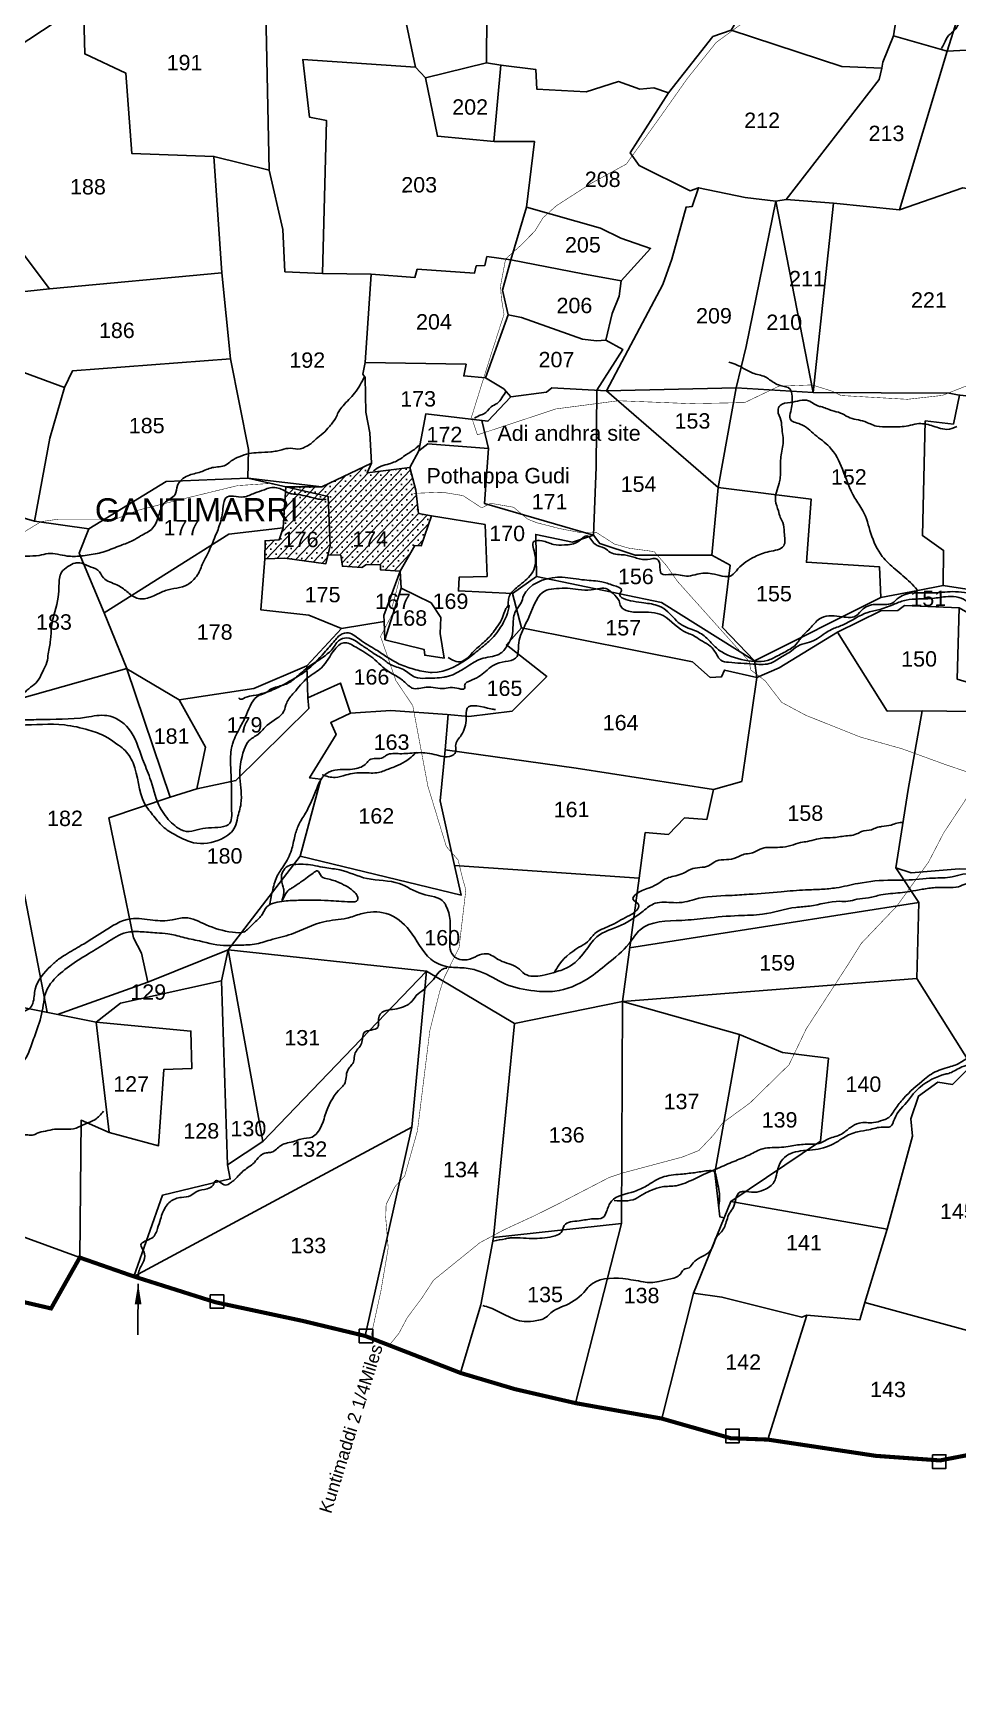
# Model space of a CAD drawing. Header units: feet. Extents: x 772208 to 787172, y 1585645 to 1593649.
# Drawn here: x 780048 to 781857, y 1587544 to 1590779 of the extents above; entities that cross this region are included whole.
import ezdxf
from ezdxf.enums import TextEntityAlignment as Align

# ---------------------------------------------------------------- set-up
doc = ezdxf.new("R2010")
doc.units = ezdxf.units.FT
doc.header["$LTSCALE"] = 15
doc.header["$MEASUREMENT"] = 0
doc.linetypes.add('HIDDEN2', pattern=[0.1875, 0.125, -0.0625])
for name, color, linetype in [('PLOT', 7, 'Continuous'), ('PLOT NO', 7, 'Continuous'), ('ROADS', 6, 'Continuous'), ('TANKS-STREAM', 4, 'Continuous'), ('text2', 7, 'Continuous'), ('VILLAGE', 30, 'Continuous'), ('VILLAGE STONES', 240, 'Continuous')]:
    doc.layers.add(name, color=color, linetype=linetype)
doc.layers.add('VILLAGE BOUNDRY', color=5, linetype='HIDDEN2', lineweight=100)
doc.styles.add('CANAL', font='Cambria.ttf')
doc.styles.get("Standard").update_dxf_attribs({"font": 'arial.ttf'})
doc.dimstyles.new('CRDS', dxfattribs={"dimtxt": 20, "dimasz": 40, "dimexe": 0.18, "dimexo": 0.0625, "dimgap": 0.09, "dimtad": 0, "dimtih": 1, "dimtoh": 1, "dimdec": 0, "dimzin": 2, "dimdsep": 46, "dimtxsty": 'CANAL', "dimcen": 0.09, "dimclrt": 256, "dimadec": 0, "dimazin": 0, "dimtfac": 1, "dimtdec": 0, "dimtofl": 0, "dimtmove": 0, "dimatfit": 3, "dimfxl": 1, "dimtfill": 2, "dimtfillclr": 5, "dimtolj": 1, "dimtzin": 0, "dimarcsym": 0})

msp = doc.modelspace()

# ---------------------------------------------------------------- hatches: boundary and pattern name
at = {"layer": 'VILLAGE', "linetype": 'Continuous'}
h = msp.add_hatch(dxfattribs=at)
h.set_pattern_fill('SACNCR', color=256, scale=150, angle=1.53032, style=0)
h.paths.add_polyline_path([(780710.2, 1589937.7), (780701.4, 1589919), (780784.6, 1589929.2), (780796.5, 1589885.1), (780802.1, 1589839.3), (780827.5, 1589834.7), (780807.2, 1589776.5), (780795, 1589777.2), (780765.7, 1589726.9), (780727.8, 1589729), (780727.6, 1589738.8), (780700.4, 1589739.5), (780691.1, 1589734.1), (780653, 1589736.2), (780649.7, 1589757.7), (780624.7, 1589758.3), (780620.5, 1589740.7), (780540, 1589751.8), (780501.3, 1589750.5), (780501.7, 1589786.3), (780529.2, 1589787.7), (780537.3, 1589811.5), (780542.4, 1589891.5), (780613, 1589891.4)])
h.paths.add_polyline_path([(780156.8, 1589811.2), (780579.4, 1589811.8), (780579.3, 1589882.3), (780156.7, 1589881.7)], flags=9)

# ---------------------------------------------------------------- linework, layer by layer
at = {"layer": 'PLOT'}
for points in [[(781667.9, 1591421.2), (781578.4, 1591225.3), (781564.4, 1591168.6), (781563.2, 1591057.6), (781539.6, 1590994.2), (781467.8, 1590876.9), (781413.5, 1590785.2), (781378.1, 1590772.9), (781290.8, 1590662.3), (781216.3, 1590544.9), (781233.6, 1590520.4), (781333.2, 1590470.7), (781349.8, 1590476.9), (781337.5, 1590440.3), (781325.6, 1590439.1), (781297.6, 1590337.3), (781279.9, 1590287.6), (781205.5, 1590147.2), (781169.8, 1590079.7), (781062.6, 1590085.5), (781052.4, 1590077.1), (780982.8, 1590067.5)], [(780235.3, 1591335.6), (780132.7, 1590914.7), (780146.2, 1590837.2), (779878.5, 1590660.9)], [(778997.6, 1589648.3), (779246.6, 1589630.5), (779362, 1589625.7), (779535.9, 1589627.2), (779612.6, 1589659.8), (779649.4, 1589873), (779907.2, 1589866.1), (779949.2, 1590144.6), (779935.7, 1590153), (779928.5, 1590184.4), (779975.8, 1590268.1), (780080.1, 1590279.2), (780024.6, 1590352.5), (779878.5, 1590660.9), (779914.9, 1591122.9), (779918, 1591174.8), (779891.2, 1591305.8)], [(781751.6, 1591198.6), (781756.3, 1591017), (781753.5, 1590917.8), (781731.3, 1590774.1), (781710.4, 1590722.4), (781708.4, 1590711), (781629.9, 1590714), (781413.5, 1590785.2)], [(782058.8, 1591022.7), (782114.6, 1590812.3), (782109.9, 1590760), (782085.1, 1590764.1), (782040.7, 1590761.8), (782006, 1590768.6), (781991.8, 1590775.6), (781934.8, 1590749.1), (781836.4, 1590744), (781907.1, 1590969.4)], [(779907.2, 1589866.1), (780050.3, 1589824.8), (780157.1, 1589809.8), (780307.8, 1589902.3), (780467.7, 1589908.5), (780613, 1589891.4), (780710.2, 1589937.7), (780701.4, 1589919), (780784.6, 1589929.2), (780802.3, 1589962.2), (780815.9, 1590034.2), (780937.6, 1590020.1), (780982.8, 1590067.5), (780968.8, 1590083.3), (780932.8, 1590104.8), (780977.6, 1590228.4), (780965.9, 1590276.3), (780982.4, 1590335.5), (781012.9, 1590438.6), (781029, 1590567), (780950.1, 1590567.3), (780838.8, 1590577.7), (780815.7, 1590691.7), (780796, 1590712.9), (780744.6, 1590958.2)], [(780936.5, 1590915.5), (780934.8, 1590721.3), (780815.7, 1590691.7)], [(780146.2, 1590837.2), (780148.7, 1590738.6), (780229, 1590701.1), (780241.2, 1590543.7), (780401.5, 1590538.2), (780509.4, 1590511.4), (780536.1, 1590395.4), (780540.4, 1590312.6), (780613.7, 1590309.1), (780621.9, 1590608.3), (780588.7, 1590614.8), (780575.8, 1590728), (780796, 1590712.9)], [(780503.4, 1590821.1), (780509.4, 1590511.4)], [(781836.4, 1590744), (781731.3, 1590774.1)], [(782109.9, 1590760), (782127.9, 1590742.9), (782149.9, 1590631.6), (782144.3, 1590603.1), (782093.3, 1590558.8), (782106.3, 1590494), (782040.5, 1590503.9), (781997.6, 1590459), (781919.6, 1590468.1), (781867.2, 1590476.7), (781742.9, 1590433.9)], [(780934.8, 1590721.3), (780963, 1590716.8), (780949, 1590567.4)], [(781836.4, 1590744), (781742.9, 1590433.9), (781613.9, 1590446.7), (781521.4, 1590453.7)], [(780963, 1590716.8), (781031.7, 1590708), (781033.7, 1590669.6), (781130.1, 1590664.7), (781193.2, 1590684.5), (781235.1, 1590669.8), (781262.5, 1590672.2), (781290.8, 1590662.3)], [(781708.4, 1590711), (781703.4, 1590688.4), (781521.4, 1590453.7), (781500.8, 1590450.4), (781440.8, 1590458)], [(780401.5, 1590538.2), (780417.3, 1590310.4), (780434.3, 1590142.2), (780469, 1589964.5), (780467.7, 1589908.5)], [(781440.8, 1590458), (781349.8, 1590476.9)], [(781012.9, 1590438.6), (781157.9, 1590397.8), (781197.5, 1590378.4), (781256.1, 1590357.9), (781198.5, 1590294.9), (781194.4, 1590264.9), (781180.8, 1590230.6), (781168.4, 1590178.3), (781201.5, 1590160.6), (781150.8, 1590080.7)], [(781500.8, 1590450.4), (781443, 1590166.1), (781423.4, 1590085.6), (781169.8, 1590079.7)], [(781574.4, 1590076.4), (781500.8, 1590450.4)], [(781613.9, 1590446.7), (781574.4, 1590076.4)], [(780613.7, 1590309.1), (780709.3, 1590307.8), (780794.7, 1590301.3), (780799.4, 1590317.4), (780911.7, 1590310), (780914.8, 1590323.9), (780931.6, 1590324.6), (780935.6, 1590342.1), (780982.4, 1590335.5)], [(780982.4, 1590335.5), (781123.3, 1590308.1), (781198.5, 1590294.9)], [(780417.3, 1590310.4), (780080.1, 1590279.2)], [(780709.3, 1590307.8), (780697.7, 1590134.6), (780692.6, 1590111.8), (780697.6, 1590105.7), (780698.6, 1590037.9), (780706.3, 1589997), (780710.2, 1589937.7)], [(781423.4, 1590085.6), (781574.4, 1590076.4), (781840, 1590074.8), (781856.6, 1590071.4), (781975.6, 1590057.5), (781978.1, 1590148), (781980.9, 1590283.2), (782005.1, 1590282.3), (782241.9, 1590284), (782495.8, 1590314.2), (782587.2, 1590257.1), (782643.1, 1590248.2), (782692.2, 1590231.1)], [(780977.6, 1590228.4), (781003.3, 1590223.1), (781122.7, 1590180.3), (781150.4, 1590177.3), (781168.4, 1590178.3)], [(780434.3, 1590142.2), (780124.5, 1590118.6), (780109.4, 1590086), (779949.2, 1590144.6)], [(780697.7, 1590134.6), (780895, 1590131.4), (780890.4, 1590108.6), (780932.8, 1590104.8)], [(780109.4, 1590086), (780080.3, 1589987.2), (780050.3, 1589824.8)], [(781150.8, 1590080.7), (781149.6, 1589930.2), (781144.4, 1589796.9), (780930.8, 1589859.2), (780939, 1589966.5), (780820, 1589975.5), (780802.3, 1589962.2)], [(781144.4, 1589796.9), (781156.6, 1589781.1), (781225.9, 1589757.7), (781375.7, 1589757.9), (781388.3, 1589890.5), (781169.8, 1590079.7)], [(781423.4, 1590085.6), (781388.3, 1589890.5), (781570.1, 1589867.8), (781561, 1589744.1), (781704.1, 1589734.9), (781706.3, 1589675.2), (781459.3, 1589551.5)], [(781464, 1589518.6), (781507.3, 1589537.3), (781621.7, 1589607.1), (781706.8, 1589648.9), (781740, 1589649.4), (781753.1, 1589659.4), (781859.7, 1589654.7), (781967.2, 1589593), (781946.6, 1589680.4), (781963.7, 1589763.8), (781977.7, 1589914.9), (782001.9, 1589920.1), (781993.5, 1589966.6), (781974.1, 1589984.9), (781975.6, 1590057.5)], [(781706.3, 1589675.2), (781778.9, 1589689), (781828.5, 1589698.5), (781829.2, 1589767.3), (781787.9, 1589796.3), (781793.5, 1590020.5), (781848.7, 1590014.5), (781860.2, 1590070.7)], [(780925.6, 1590021.4), (780939, 1589966.5)], [(780784.6, 1589929.2), (780796.5, 1589885.1), (780802.1, 1589839.3), (780827.5, 1589834.7), (780807.2, 1589776.5), (780795, 1589777.2), (780765.7, 1589726.9)], [(780467.7, 1589908.5), (780625.1, 1589872.7), (780628.9, 1589776), (780620.5, 1589740.7), (780540, 1589751.8), (780501.3, 1589750.5), (780501.7, 1589786.3), (780529.2, 1589787.7), (780537.3, 1589811.5), (780430.7, 1589799.1), (780186.9, 1589645.1)], [(780542.4, 1589891.5), (780537.3, 1589811.5)], [(780827.5, 1589834.7), (780932.2, 1589817.8), (780935.9, 1589716.3), (780881.1, 1589714.6), (780879.8, 1589688.1), (780985.6, 1589682.9)], [(779951.2, 1589457.5), (780230.9, 1589536.1), (780186.9, 1589645.1), (780137.7, 1589761.8), (780157.1, 1589809.8)], [(781032.9, 1589716.3), (781031.3, 1589798.7), (781103.3, 1589783.3), (781144.4, 1589796.9)], [(780501.3, 1589750.5), (780493.1, 1589651.2), (780587.5, 1589640.5), (780651.1, 1589614.7), (780583.1, 1589541.3)], [(780651.1, 1589614.7), (780734.5, 1589627.9), (780734.1, 1589639.8), (780765.7, 1589726.9), (780727.8, 1589729), (780727.6, 1589738.8), (780700.4, 1589739.5), (780691.1, 1589734.1), (780653, 1589736.2), (780649.7, 1589757.7), (780624.7, 1589758.3)], [(781459.3, 1589551.5), (781396.6, 1589616.6), (781411.6, 1589738.4), (781375.7, 1589757.9)], [(780734.5, 1589627.9), (780736.2, 1589592.6), (780813.1, 1589573.1), (780814.2, 1589562.3), (780852.4, 1589556.6), (780844.2, 1589604.5), (780845.5, 1589636.2), (780826.6, 1589664.9), (780767.9, 1589693.1), (780765.7, 1589726.9)], [(780767.9, 1589693.1), (780736.2, 1589592.6)], [(781003.6, 1589615.6), (780985.6, 1589682.9), (781032.9, 1589716.3), (781277.6, 1589665.1), (781459.3, 1589551.5), (781464, 1589518.6)], [(781828.5, 1589698.5), (781946.6, 1589680.4)], [(781859.7, 1589654.7), (781856.2, 1589515.6), (781879.8, 1589508.5), (781883.7, 1589452.2), (781787.5, 1589453.1)], [(780271.9, 1588922.6), (780429.7, 1588985.7), (780817.5, 1588943.9), (780989.4, 1588841.6), (781200.8, 1588884.9), (781233.4, 1589125.7), (781245.4, 1589215.2), (781290.9, 1589211.5), (781322.5, 1589243.9), (781366.2, 1589240.9), (781378.9, 1589299.3), (781434.5, 1589315.2), (781464, 1589518.6), (781400.4, 1589533.1), (781395, 1589520.2), (781372.8, 1589518.7), (781338.3, 1589549), (781003.6, 1589615.6), (780974, 1589582.4), (781052.9, 1589520.6), (780985.1, 1589452.8), (780900.6, 1589442.6), (780858, 1589446.3), (780747.6, 1589454.1), (780668.7, 1589448.7), (780649.5, 1589507.7), (780585.5, 1589479), (780583.1, 1589541.3), (780479.5, 1589496.8), (780333.7, 1589475.1), (780231, 1589535.8)], [(782189.9, 1589401.3), (782193, 1589324.3), (782087.9, 1589169.2), (782044.1, 1589141), (781859.7, 1589144.1), (781765.8, 1589136.3), (781735.7, 1589146.4), (781759.8, 1589299.6), (781787.5, 1589453.1), (781719.2, 1589453), (781621.7, 1589607.1)], [(780231, 1589535.8), (780315.9, 1589284.6), (780196, 1589244), (780244, 1589009.3), (780259.8, 1588979), (780271.9, 1588922.6), (780095.2, 1588859.6)], [(780315.9, 1589284.6), (780368.1, 1589300.9), (780444.7, 1589316.9), (780587.1, 1589458.2), (780585.5, 1589479)], [(780333.7, 1589475.1), (780385.2, 1589382.5), (780368.1, 1589300.9)], [(779951.2, 1589457.5), (779962.9, 1589441.4), (780075, 1588863.6)], [(780668.7, 1589448.7), (780630, 1589430.7), (780640.6, 1589407.1), (780588.8, 1589322.1), (780610.7, 1589319.9), (780570.2, 1589169.1), (780429.7, 1588985.7)], [(780570.2, 1589169.1), (780885.4, 1589092.8), (780872.5, 1589151), (780844.5, 1589277), (780854.2, 1589377.2), (780860.1, 1589446.1)], [(780854.2, 1589377.2), (781110.3, 1589341.4), (781378.9, 1589299.3)], [(781233.4, 1589125.7), (780872.5, 1589151)], [(781215, 1588989.8), (781781, 1589078.6), (781735.7, 1589146.4)], [(781781, 1589078.6), (781776.7, 1588929.4), (781200.8, 1588884.9)], [(780171.4, 1588844.3), (780218.7, 1588881.7), (780416.2, 1588925), (780429.7, 1588985.7)], [(780428.1, 1588564.9), (780497.5, 1588610.7), (780429.7, 1588985.7)], [(780497.5, 1588610.7), (780817.5, 1588943.9)], [(780817.5, 1588943.9), (780788.7, 1588638.7), (780697.4, 1588230.4)], [(779633.9, 1588521.7), (779902.5, 1588449.7), (780003.8, 1588433.5), (780139, 1588383.7), (780141.6, 1588652.4), (780196.6, 1588628.2), (780171.4, 1588844.3), (779886.6, 1588901.3), (779802.6, 1588927.7), (779776.3, 1588932.6), (779654.7, 1588922.7), (779638.5, 1588926.8)], [(780416.2, 1588925), (780428.1, 1588564.9), (780433.5, 1588537.6), (780300.7, 1588505.8), (780245.1, 1588346.7), (780788.7, 1588638.7)], [(781776.7, 1588929.4), (781883.8, 1588759.8), (781846.7, 1588722.6), (781818.2, 1588726.9), (781779.9, 1588699.6), (781765, 1588655.2), (781768.4, 1588621.4), (781718.6, 1588439.6), (781412.9, 1588493.5), (781399.9, 1588461.6), (781391.7, 1588463.1), (781381.5, 1588549.4), (781430.1, 1588820.1), (781200.8, 1588884.9)], [(781200.8, 1588884.9), (781199.3, 1588450.1), (781109.3, 1588098.9)], [(780171.4, 1588844.3), (780356.4, 1588826.7), (780358.3, 1588753.4), (780303.7, 1588752), (780293.4, 1588602.5), (780196.6, 1588628.2)], [(780989.4, 1588841.6), (780948.9, 1588422.8)], [(781430.1, 1588820.1), (781513.9, 1588784.9), (781603.8, 1588773.7), (781588.7, 1588611.7), (781412.9, 1588493.5)], [(782035.3, 1588685.6), (781905.1, 1588233.4), (781675.5, 1588295.5)], [(781718.6, 1588439.6), (781675.5, 1588295.5), (781665.5, 1588262.1), (781561.8, 1588271.1), (781551.9, 1588266.8), (781395.6, 1588306.5), (781340.1, 1588314.3), (781399.9, 1588461.6)], [(781199.3, 1588450.1), (780948.9, 1588422.8), (780924, 1588291.5), (780884.3, 1588157.9)], [(781340.1, 1588314.3), (781277.9, 1588068.7)], [(781561.8, 1588271.1), (781485.3, 1588027.6)]]:
    msp.add_lwpolyline(points, dxfattribs=at)
at = {"layer": 'ROADS', "linetype": 'HIDDEN2', "ltscale": 10, "const_width": 1}
for points in [[(780917.1, 1589993.3), (780905.6, 1590028.3), (780944.6, 1590153.1), (780969.2, 1590229.1), (780964.1, 1590260.3), (780962.3, 1590284.6), (780972.3, 1590337.4), (781002.3, 1590364.4), (781029.5, 1590392), (781045.5, 1590418), (781071.6, 1590441.6), (781140.5, 1590485.9), (781208.4, 1590523), (781271.7, 1590611), (781327.7, 1590690.3), (781384.2, 1590760.9), (781435.5, 1590798.6)], [(780917.1, 1589993.3), (781070.9, 1590044.1), (781193, 1590060.1), (781335.9, 1590054.4), (781440.1, 1590056.5), (781507, 1590088.5), (781572.1, 1590091.1), (781610.2, 1590079.1), (781628.8, 1590070.3), (781758.5, 1590062.9), (781826.8, 1590070.5), (781974.5, 1590128.8), (782014.6, 1590149.5), (782030.5, 1590170.2), (782127, 1590233.8), (782236.6, 1590269.8), (782324.2, 1590309.2), (782406.3, 1590325.9), (782482.2, 1590337.7), (782518.1, 1590344.6), (782559, 1590403.7), (782639.6, 1590478.9), (782645.8, 1590491.4), (782714.7, 1590579)], [(780000.6, 1589785.3), (780063.4, 1589823.6), (780097.7, 1589828.4), (780209.2, 1589828.5), (780253.8, 1589846.1), (780339.7, 1589867.7), (780448, 1589894.1), (780517.7, 1589898.7)], [(781905.5, 1589323.5), (781830, 1589349.3), (781748.5, 1589379), (781666.2, 1589402.2), (781560.1, 1589444.5), (781512.4, 1589470), (781480.5, 1589511.8), (781451.5, 1589533.9), (781449.7, 1589549.2), (781308.7, 1589706.6), (781287.1, 1589737.5), (781262.9, 1589765), (781213.9, 1589771.5), (781185, 1589779.9), (781150.5, 1589802.1), (781116.5, 1589802.6), (781078.3, 1589809.9), (781033.1, 1589821.5), (781015.4, 1589828.5), (780987.9, 1589851.7), (780943.1, 1589859.5), (780925.6, 1589850.5), (780888.9, 1589874.5), (780848.5, 1589881.1), (780792.6, 1589878.9)], [(780708.3, 1588226.7), (780728.3, 1588318.5), (780742.6, 1588402.6), (780737.7, 1588461.9), (780738.5, 1588487.7), (780755.9, 1588522.4), (780774.9, 1588543.4), (780799.8, 1588631.7), (780824, 1588827.7), (780843.4, 1588904.4), (780852.3, 1588931.8), (780881.2, 1588989.9), (780894.5, 1589103), (780888, 1589125.9), (780879.3, 1589161.7), (780856.3, 1589188), (780820.2, 1589306), (780790.6, 1589463.7), (780757.5, 1589512.8), (780733, 1589583.5), (780727.5, 1589598.9), (780752.8, 1589646.8), (780751.3, 1589660.2), (780765.7, 1589714.8), (780765.7, 1589729.7)], [(781876.6, 1589286.1), (781829.4, 1589214.4), (781799.7, 1589157.3), (781737.7, 1589071.2), (781668.2, 1588998.3), (781642.5, 1588957.2), (781560.6, 1588831.3), (781526.8, 1588760.9), (781450.7, 1588686.4), (781397.5, 1588647.5), (781378.4, 1588622.7), (781350.3, 1588593.1), (781317.5, 1588580.2), (781201.7, 1588549.3), (781174.3, 1588540.1), (781072.1, 1588487.1), (781027.7, 1588465.1), (780970.2, 1588438.6), (780922.2, 1588413), (780831.1, 1588339.3), (780807.9, 1588303.7), (780780, 1588266.4), (780763.8, 1588236), (780745.8, 1588213.4)]]:
    msp.add_lwpolyline(points, dxfattribs=at)
at = {"layer": 'TANKS-STREAM'}
for points in [[(782290.5, 1591223.3), (782278.9, 1591195.1), (782270.6, 1591176.3), (782261.3, 1591158.1), (782256.3, 1591144.8), (782245.3, 1591130.4), (782227.6, 1591117.1), (782216.5, 1591106.1), (782210.5, 1591086.7), (782197.2, 1591072.3), (782155.2, 1591055.7), (782111.6, 1591039.6), (782077.8, 1591034), (782053, 1591021.8), (782036.9, 1591009.1), (782039.6, 1591003.9), (782008.7, 1590991.7), (781987.1, 1590977.3), (781969.5, 1590963.4), (781939.6, 1590949.6), (781920.3, 1590930.2), (781909.8, 1590899.2), (781901, 1590881), (781876.7, 1590831.8), (781864.1, 1590810.2), (781850.8, 1590785.1), (781839.2, 1590774.6), (781830.3, 1590759.1), (781825.4, 1590749.1)], [(782890.9, 1589677), (782866.6, 1589651.8), (782841.4, 1589639.1), (782809.9, 1589626.5), (782753.1, 1589604.8), (782721.6, 1589585.9), (782689.2, 1589558.8), (782668.6, 1589537.2), (782649.7, 1589521), (782615.5, 1589484.9), (782602.9, 1589439), (782598.4, 1589430), (782581.4, 1589412.9), (782530, 1589394.8), (782498.5, 1589380.3), (782481.3, 1589381.1), (782461.4, 1589365.6), (782433.5, 1589351), (782405.3, 1589332.8), (782390.7, 1589327.1), (782350, 1589320.8), (782332.3, 1589318.6), (782315, 1589315.9), (782289.4, 1589319), (782265.5, 1589321.6), (782231.9, 1589318), (782203.6, 1589321.1), (782188.5, 1589325.5), (782179.7, 1589329.9), (782167.5, 1589421.6), (782167.5, 1589459.1), (782168.7, 1589479.9), (782157.7, 1589505.1), (782147, 1589518.3), (782112.3, 1589599), (782094.6, 1589622.4), (782065.3, 1589649.8), (782045.4, 1589654.6), (781991, 1589664.7), (781967.1, 1589666.4), (781893.2, 1589680.9), (781847.2, 1589686.6), (781804.9, 1589684), (781742.1, 1589675.1), (781728.4, 1589664), (781699.2, 1589661.7), (781671.8, 1589652.9), (781657.6, 1589639.1), (781625.8, 1589638.2), (781586.4, 1589633.3), (781567.9, 1589614.3), (781547.9, 1589592.9), (781544.4, 1589587.6), (781528.9, 1589574.3), (781504.2, 1589561), (781484.3, 1589551.7), (781460.4, 1589549.9), (781407.1, 1589562.6), (781386.8, 1589574.6), (781370.8, 1589590.9), (781349.6, 1589607.2), (781317.7, 1589620.9), (781289.8, 1589646.9), (781272.5, 1589658.4), (781242.9, 1589664.5), (781221.6, 1589668), (781196, 1589682.5), (781199.1, 1589688.7), (781183.1, 1589698.9), (781160.5, 1589705.9), (781126.9, 1589709.4), (781083.1, 1589714.6), (781073.8, 1589714.6), (781007.5, 1589678.3), (781002.7, 1589664.6), (780992.1, 1589649.1), (780986.8, 1589621.7), (780984.2, 1589598.3), (780977.2, 1589583.7), (780962.6, 1589566), (780928.5, 1589556.2), (780860.3, 1589521), (780851.9, 1589519.3), (780815.6, 1589517), (780795.3, 1589519.2), (780772.2, 1589534.2), (780747, 1589543.9), (780730.2, 1589556.2), (780719.1, 1589562.8), (780704.1, 1589573), (780685.9, 1589584.9), (780674.4, 1589592.4), (780657.2, 1589595.9), (780642.1, 1589587), (780635.1, 1589576.8), (780627.6, 1589568.4), (780590.6, 1589542.2), (780565.5, 1589521.9), (780547.8, 1589508.1), (780525.7, 1589500.6), (780512.4, 1589495.7), (780502.7, 1589488.6), (780490.3, 1589483.8), (780465.2, 1589446.2), (780452.8, 1589421.4), (780438.7, 1589390.4), (780436.1, 1589381.2), (780434.3, 1589346.9), (780435.7, 1589309.7), (780435.7, 1589277.5), (780435.7, 1589266.4), (780432.7, 1589233.7), (780391.1, 1589224.4), (780368.6, 1589220.8), (780347.8, 1589217.3), (780328.3, 1589226.1), (780315.5, 1589237.5), (780293.8, 1589268.9), (780276.4, 1589321.9), (780261.8, 1589359), (780234.7, 1589418.6), (780192.3, 1589444), (780152, 1589440.9), (780057.8, 1589436.3), (780023.8, 1589435.4), (779919.4, 1589437), (779893.3, 1589436.5), (779846, 1589420.1), (779815, 1589409.9), (779756.2, 1589399.2), (779727, 1589404.5), (779701.8, 1589419), (779665.5, 1589433.6), (779649.6, 1589442.4), (779608.6, 1589450.7), (779584.6, 1589494), (779568.2, 1589521.4), (779558.5, 1589538.6), (779535.9, 1589549.6), (779500.1, 1589562.4), (779480.6, 1589572.1), (779457.1, 1589583.1), (779438.1, 1589594.1), (779419, 1589603.8), (779400, 1589616.6), (779380.1, 1589625.9), (779318.8, 1589643.2), (779309.5, 1589652), (779299.7, 1589660.4), (779293.1, 1589670.6), (779281.6, 1589674.1), (779265.6, 1589671), (779247.5, 1589670), (779243.5, 1589679.8), (779237.7, 1589701), (779237.3, 1589719.5), (779218.1, 1589771.9), (779209.3, 1589799.7), (779201.3, 1589817.4), (779192.4, 1589833.3), (779177.3, 1589847), (779152.1, 1589877.9), (779135.7, 1589898.2), (779128.1, 1589915), (779117, 1589949.3), (779110.4, 1589985.1), (779104.6, 1590008), (779080.2, 1590038.5), (779058.9, 1590066.3), (779045.6, 1590078.2), (778997.7, 1590115.6), (778956.1, 1590134.5), (778924.6, 1590171.2), (778883.9, 1590195), (778852.9, 1590222.3), (778845.8, 1590242.7), (778827.7, 1590258.1), (778800.6, 1590277.9), (778785.6, 1590292.9), (778771.4, 1590305.3), (778732.5, 1590325.6), (778666.3, 1590372.6), (778596.3, 1590424.7), (778558.7, 1590453.8), (778545, 1590466.6), (778531.7, 1590479.4), (778518.4, 1590495.7), (778465.7, 1590548.9), (778441.9, 1590561.3), (778415.8, 1590583.9), (778390.9, 1590603.1), (778369.3, 1590616.7), (778344.4, 1590632.5)], [(780696.7, 1590107.9), (780676.8, 1590075), (780654.2, 1590050.2), (780646, 1590039.3), (780641.2, 1590029), (780631.6, 1590014.5), (780624.7, 1590006.3), (780611.7, 1589993.3), (780598.7, 1589982.9), (780591.2, 1589976.1), (780580.2, 1589969.9), (780570.6, 1589965.8), (780551.3, 1589967.1), (780534.2, 1589964.3), (780523.9, 1589961.6), (780512.9, 1589960.2), (780488.9, 1589958.8), (780470.4, 1589956.7), (780451.1, 1589950.5), (780435.4, 1589942.3), (780424.4, 1589934), (780398.3, 1589929.2), (780375.7, 1589920.9), (780350.3, 1589913.3), (780330.4, 1589894.1), (780325.6, 1589876.9), (780304.4, 1589859.8), (780297.5, 1589848.1), (780281.5, 1589810.7), (780258.2, 1589795.6), (780243.1, 1589786.6), (780219.1, 1589777), (780188.2, 1589765.3), (780173.1, 1589761.2), (780157.3, 1589758.4), (780127.1, 1589755.6), (780114.7, 1589756.3), (780077, 1589761), (780059.8, 1589757.6), (780035.1, 1589756.2), (779996.7, 1589753.4), (779981.6, 1589749.9), (779961.7, 1589742.3), (779954.8, 1589722.4), (779957.6, 1589710.1), (779958.3, 1589695), (779954.9, 1589668.9), (779957.7, 1589647.7), (779953.6, 1589605.4), (779961.8, 1589595.8), (779961.9, 1589583.5), (779950.9, 1589564.3), (779935.8, 1589547.1), (779921.4, 1589536.1), (779894.6, 1589534.7), (779883.7, 1589535.4), (779848.7, 1589533.2), (779819.1, 1589531.8), (779797.2, 1589532.5), (779777.9, 1589535.2), (779746.4, 1589535.2), (779732.9, 1589530.3), (779706.1, 1589526.1), (779671.1, 1589525.4), (779642.3, 1589530.8), (779620.3, 1589532.9), (779592.9, 1589532.8), (779561.3, 1589530.7)], [(781777.3, 1589690.4), (781764.3, 1589704.4), (781734.7, 1589730.3), (781709.4, 1589755.5), (781687, 1589800.5), (781671.4, 1589844.9), (781655.5, 1589869.8), (781631.6, 1589925.9), (781606.1, 1589969.7), (781577.5, 1589993.7), (781548.9, 1590014.5), (781528.9, 1590024.5), (781530.2, 1590039), (781532.9, 1590068.9), (781528.9, 1590082.9), (781509.4, 1590090.1), (781488.8, 1590101.3), (781480.3, 1590106.6), (781455.9, 1590114.3), (781435.6, 1590124.8), (781425.3, 1590129.8), (781409.3, 1590135.3)], [(780911.5, 1590025.9), (780924.2, 1590032.4), (780929.4, 1590034.3), (780943.9, 1590047.9), (780955.6, 1590055), (780965, 1590065.8), (780973.4, 1590078.9)], [(780977.7, 1589658.7), (780977.7, 1589669.4), (780980.3, 1589679.8), (780986.1, 1589687.2), (780996.4, 1589696.4), (781022.9, 1589721.4), (781029.8, 1589758.6), (781027.8, 1589784.4), (781043.2, 1589786.1), (781066.3, 1589779), (781087.3, 1589777.9), (781115.4, 1589785.4), (781131.3, 1589795.9), (781147.3, 1589779.4), (781166, 1589771.4), (781177.3, 1589763.5), (781191.4, 1589759.3), (781205.2, 1589758.5), (781225.5, 1589753.1), (781249.8, 1589749.5), (781268.9, 1589750.1), (781273.9, 1589739.9), (781276.9, 1589721.8), (781297, 1589720.4), (781330.1, 1589717.2), (781347.4, 1589720.8), (781376.1, 1589721.6), (781414.1, 1589718.1), (781427, 1589731.3), (781459.7, 1589754.8), (781488.1, 1589765), (781516.4, 1589776), (781517.5, 1589802.5), (781514.7, 1589821.8), (781509.8, 1589832), (781506.2, 1589844.6), (781500.4, 1589864.4), (781507.5, 1589898.7), (781509.7, 1589910.2), (781510.2, 1589930.1), (781510.5, 1589943.5), (781512.1, 1589957.6), (781515.4, 1589988), (781513.2, 1590003.6), (781510.9, 1590022.1), (781505.4, 1590040.5), (781509.5, 1590050.9), (781529.3, 1590056.5), (781564.8, 1590060.1), (781586.3, 1590049.1), (781588.8, 1590048.6), (781610.6, 1590040.9), (781627.9, 1590036), (781642.3, 1590028.3), (781674.9, 1590019.3), (781697.8, 1590010.5), (781722, 1590009.2), (781744.3, 1590009.2), (781760.3, 1590011.2), (781777.1, 1590015), (781791.9, 1590014.8), (781819.5, 1590007.1), (781835.7, 1590004.1), (781855.3, 1590009.4)], [(780713.7, 1589923.1), (780729, 1589932.1), (780744.3, 1589936.6), (780766.7, 1589946.7), (780778.3, 1589954.9), (780795.8, 1589966.5), (780802.5, 1589972.5)], [(780016, 1589461.5), (780025.5, 1589480.5), (780029.8, 1589487.6), (780055.9, 1589510.9), (780065.8, 1589529), (780074.8, 1589548.9), (780077.2, 1589565), (780081.9, 1589592.1), (780083.7, 1589618.2), (780097, 1589676), (780098.4, 1589698.8), (780103.6, 1589724.5), (780115.9, 1589735.9), (780130.2, 1589742.5), (780138.7, 1589743), (780156.8, 1589736.4), (780174.4, 1589728.4), (780185.3, 1589713.7), (780211.5, 1589699.9), (780231.4, 1589686.7), (780250.5, 1589673.9), (780262.3, 1589672.5), (780286.6, 1589679.6), (780306.5, 1589688.7), (780350.2, 1589700.6), (780359.7, 1589707.7), (780369.6, 1589719.6), (780380, 1589742.4), (780390, 1589762.4), (780404.2, 1589795.1), (780414.1, 1589821.7), (780419.8, 1589853), (780425, 1589870.1), (780459.4, 1589871.8), (780481.2, 1589879.4), (780500.2, 1589886.1), (780511.6, 1589889.9), (780536.3, 1589885.7), (780552.5, 1589878.1), (780562, 1589877.2), (780580.1, 1589873.9), (780585.8, 1589872.9), (780605.7, 1589867.8), (780620.9, 1589866.8)], [(779299.1, 1589661.5), (779300.4, 1589653.1), (779304.6, 1589646.7), (779319.3, 1589636.9), (779329.3, 1589632.3), (779352.7, 1589620), (779385.6, 1589605.2), (779396.1, 1589595.6), (779408.2, 1589586.8), (779421.2, 1589580.2), (779435.9, 1589573.3), (779525.3, 1589540.6), (779545.7, 1589530.9), (779556.7, 1589519.6), (779565.5, 1589499.5), (779573.2, 1589483.5), (779581.3, 1589470.5), (779587.3, 1589462.5), (779596.3, 1589448.8), (779607.4, 1589438.1), (779624.5, 1589429.7), (779658, 1589413.4), (779709.9, 1589403.5), (779730.1, 1589390.3), (779762.5, 1589389), (779801.7, 1589389.7), (779823.4, 1589400.8), (779862.2, 1589418.2), (779873.3, 1589422.9), (779900.4, 1589424), (779936.2, 1589425), (779965.3, 1589425.1), (779984.7, 1589425.4), (780022.9, 1589425.5), (780108.9, 1589425.7), (780157.1, 1589415.7), (780189.6, 1589403), (780211.7, 1589388.4), (780224.8, 1589378.4), (780243.2, 1589351.6), (780266, 1589272.2), (780284.1, 1589247), (780304.3, 1589224.7), (780330.4, 1589208.4), (780361.6, 1589195.4), (780415.9, 1589202.6), (780432.7, 1589213.1), (780442.7, 1589225.8), (780447.8, 1589243.9), (780454.5, 1589271.6), (780452.3, 1589322), (780460.6, 1589377.5), (780470.3, 1589395.2), (780487.9, 1589407.4), (780506, 1589425.5), (780538.4, 1589452.7), (780543.9, 1589469.1), (780558.2, 1589488.9), (780585.5, 1589518.3), (780611.9, 1589537.7), (780638, 1589573.5), (780655.6, 1589586.5), (780679.6, 1589577.7), (780712.5, 1589556.8), (780744.9, 1589529.1), (780765.9, 1589516.9), (780784, 1589501.4), (780789.5, 1589498), (780816.9, 1589499.7), (780852.6, 1589497.3), (780868.6, 1589499), (780892.6, 1589499), (780892, 1589502.5), (780907.1, 1589513.8), (780936.1, 1589533.2), (780954.2, 1589545.4), (780994.6, 1589559.8), (780997.5, 1589581.6), (781009.2, 1589618.6), (781018.4, 1589638), (781052.5, 1589689.6), (781071.9, 1589692.6), (781093.3, 1589693.5), (781114.4, 1589690.6), (781140, 1589690.2), (781171.6, 1589691.5), (781182.5, 1589682.7), (781194.3, 1589668.4), (781197.7, 1589657.9), (781212.8, 1589648.2), (781239.4, 1589646.6), (781252, 1589646.2), (781274.3, 1589642.5), (781320.3, 1589609.5), (781342.7, 1589599.1), (781357.4, 1589589.4), (781372.6, 1589580.2), (781385.6, 1589563), (781393.6, 1589552.5), (781408.4, 1589548.3), (781456.7, 1589545), (781471.9, 1589544.2), (781488.3, 1589545.9), (781509.3, 1589557.3), (781531.6, 1589570.7), (781548.4, 1589582.5), (781566.9, 1589587.6), (781582.9, 1589595.2), (781597.6, 1589605.3), (781609.8, 1589612.5), (781631.6, 1589621.3), (781681.1, 1589646), (781705, 1589651.9), (781733.6, 1589662.5), (781756.3, 1589670.1), (781804.3, 1589673.1), (781832.9, 1589676.5), (781872.5, 1589669), (781884.3, 1589652.2), (781894.8, 1589619.3), (781904.5, 1589606.7), (781921, 1589601.3), (781932.3, 1589606.8), (781938.6, 1589617.3), (781947, 1589634.9), (781961.3, 1589644.6), (781988.2, 1589645.9), (782021.9, 1589644.7), (782045, 1589638.4), (782066.9, 1589632.2), (782077.4, 1589625.5), (782087.9, 1589617.1), (782099.3, 1589599), (782129.6, 1589526.5), (782146, 1589497.6), (782147.8, 1589478.2), (782158.3, 1589452.6), (782152.9, 1589409.1), (782154.2, 1589380.5), (782157.2, 1589360.7), (782182.5, 1589319.6), (782197.6, 1589307), (782239.7, 1589297.8), (782259.5, 1589300.4), (782301.1, 1589301.3), (782331.4, 1589301.3), (782361.7, 1589304.3), (782347.8, 1589296.7), (782280.9, 1589262.8), (782245.6, 1589257.7), (782217.4, 1589247.5), (782189.7, 1589233.6), (782170.3, 1589225.2), (782132.5, 1589204.1), (782117.8, 1589189), (782089.2, 1589169.6), (782075.4, 1589153.2), (782057.3, 1589144.3), (781991.5, 1589135.2), (781917.5, 1589134.6), (781867, 1589133.7), (781846.4, 1589128.7), (781808.6, 1589126.1), (781755.1, 1589122.2), (781728.6, 1589122.2), (781661.9, 1589115.7), (781619.4, 1589107.2), (781590.4, 1589104.3), (781559.3, 1589102.9), (781511.3, 1589099.5), (781448.6, 1589094.4), (781411.2, 1589092.2), (781341.8, 1589084.6), (781322.9, 1589079.5), (781301, 1589078.2), (781265.2, 1589076.9), (781241.3, 1589061.7), (781198.6, 1589034.2), (781150.7, 1589011), (781127.6, 1588982.4), (781094.4, 1588951.6), (781065.4, 1588941.1), (781044, 1588935.6), (781009.9, 1588938.5), (780995.6, 1588950.7), (780961, 1588965.3), (780934.9, 1588978.3), (780897.2, 1588966.5), (780877.8, 1588969), (780869.4, 1588975.3), (780863.5, 1589010.2), (780855.4, 1589072.8), (780852.1, 1589078.2), (780809, 1589095.3), (780763.8, 1589115.7), (780701.3, 1589125.3), (780648.2, 1589142), (780619.1, 1589146.7), (780581.1, 1589153), (780562, 1589153), (780549.3, 1589150.9), (780538.2, 1589141.9), (780533.5, 1589129.2), (780537.2, 1589108.1), (780538.3, 1589098.6), (780534.8, 1589081.6), (780546.2, 1589101.2), (780553.6, 1589106.5), (780571.1, 1589118.1), (780584.8, 1589127.7), (780595.9, 1589136.1), (780603.8, 1589140.4), (780612.3, 1589129.3), (780623.9, 1589124.6), (780647.2, 1589117.2), (780677.4, 1589097.7), (780680.5, 1589094), (780682.7, 1589082.9), (780669.5, 1589079.7), (780625, 1589082.3), (780566.9, 1589082.7), (780534.6, 1589080.6), (780502.4, 1589066.8), (780498.2, 1589058.9), (780492.9, 1589050.9), (780477, 1589035.6), (780461.2, 1589021.3), (780437.9, 1589020.2), (780386.1, 1589034.9), (780345.4, 1589048.6), (780320, 1589044.4), (780281.9, 1589043.8), (780239.3, 1589046.6), (780183.8, 1589020.6), (780142.1, 1588994.7), (780110.9, 1588976.2), (780090.3, 1588961.3), (780082.4, 1588953.9), (780051.8, 1588909), (780047.1, 1588881), (780040.7, 1588870.9), (780026.5, 1588863), (780022.8, 1588857.7), (780017.5, 1588826.1), (780018.1, 1588804.4), (779997.5, 1588780.1), (779970.5, 1588761.6), (779942.5, 1588744.1), (779927.2, 1588732.4), (779859, 1588748.2), (779854.2, 1588757.2), (779856.3, 1588780.4), (779859.4, 1588790.4), (779853.1, 1588812.1), (779844.6, 1588829), (779821.3, 1588835.3), (779799.1, 1588830.5), (779743.6, 1588811.4), (779721.4, 1588803.5), (779701.3, 1588792.9), (779688.1, 1588774.4), (779678.6, 1588747.4), (779672.3, 1588715.7), (779662, 1588699.2), (779633.5, 1588698.1), (779619.8, 1588676.4), (779602.4, 1588647.3), (779605, 1588621.4), (779595, 1588597.1), (779567, 1588580.7), (779549.6, 1588564.3), (779531.6, 1588555.3), (779510, 1588548.9), (779467.7, 1588516.6), (779448.1, 1588509.2), (779409, 1588492.8), (779394.8, 1588483.2), (779368.9, 1588478.4), (779349.3, 1588476.3), (779319.7, 1588483.1), (779290.1, 1588494.2), (779275.8, 1588506.3), (779251.9, 1588531.6), (779219.6, 1588552.2), (779207, 1588574.4), (779192.7, 1588588.6), (779183.7, 1588622.4), (779168.3, 1588669.9), (779161.9, 1588697.9), (779153.9, 1588722.7), (779147.5, 1588759.5), (779140.6, 1588788), (779129, 1588817), (779122, 1588848.7), (779102.5, 1588864), (779085.5, 1588887.8), (779073.3, 1588900.4), (779030.3, 1588934.9), (778995.9, 1588949.7), (778955.1, 1588964.9), (778936.6, 1588974.4), (778906.5, 1588988.6), (778871, 1588988.6), (778836.7, 1588987), (778800.7, 1588979), (778785.9, 1588977.9), (778740.4, 1588973.6), (778723, 1588971.5)], [(780450.8, 1589478.8), (780451.7, 1589477), (780463, 1589479.2), (780478.4, 1589483.3), (780501.4, 1589488.8), (780530.8, 1589501), (780550.6, 1589511.9), (780581.3, 1589531.3), (780617.4, 1589567), (780638.2, 1589591), (780644.9, 1589598.7), (780661.2, 1589606.3), (780686.1, 1589593.3), (780718.6, 1589573), (780740.3, 1589558.6), (780767.9, 1589543.3), (780796.4, 1589533.9), (780828.5, 1589528.5), (780906.3, 1589561.7), (780928.8, 1589580.2), (780949.1, 1589598.8), (780960.4, 1589613.7), (780968.5, 1589626.8), (780975.7, 1589644.4), (780978.4, 1589660.2), (780973, 1589653.4), (780966.2, 1589635.8), (780956.8, 1589619.6), (780947.8, 1589606.9), (780931.1, 1589588.8), (780911.2, 1589571.2), (780897.2, 1589556.7), (780885, 1589549.5), (780859.7, 1589557.6)], [(780510.4, 1589072.3), (780515.9, 1589100.1), (780524.7, 1589128.8), (780538.1, 1589150.5), (780553.3, 1589180.6), (780559.8, 1589208.4), (780567.6, 1589230.7), (780580.5, 1589252.9), (780602.8, 1589301.7), (780617.1, 1589327.2), (780638.4, 1589337.4), (780659.2, 1589338.4), (780676.8, 1589339.8), (780700, 1589350.9), (780706, 1589357.4), (780732.4, 1589362.1), (780739.3, 1589366.7), (780765.3, 1589369.5), (780796.8, 1589371.4), (780832.4, 1589368.2), (780866.6, 1589365.2), (780874.4, 1589371.7), (780874.4, 1589384.7), (780885.5, 1589406), (780895.2, 1589438.8), (780897, 1589458.3), (780943.4, 1589457.4), (780952.2, 1589456)], [(780613.1, 1589328.3), (780638.8, 1589323.2), (780660, 1589327.9), (780694.1, 1589332.4), (780723.7, 1589332.8), (780734.5, 1589336.2), (780757.5, 1589345.1), (780775.8, 1589354), (780798, 1589372.7)], [(781929.9, 1588002.8), (781949.2, 1588039.4), (781965.3, 1588074.8), (782032.8, 1588221), (782047.8, 1588276.9), (782070.3, 1588350), (782084.2, 1588386.6), (782099.2, 1588412.4), (782120.7, 1588450), (782142.1, 1588496.2), (782187.3, 1588590.5), (782204.4, 1588628.1), (782230.2, 1588663.6), (782250.6, 1588684), (782261.3, 1588698), (782252.7, 1588738.8), (782235.4, 1588773.2), (782224.6, 1588798.9), (782227.8, 1588846.2), (782240.6, 1588895.7), (782262, 1589017.8), (782315.7, 1589097.4), (782332.8, 1589117.8), (782347.9, 1589141.4), (782374.7, 1589155.5), (782413.4, 1589174.8), (782537, 1589238.4), (782560.9, 1589246.2), (782585.7, 1589258.4), (782593.1, 1589263.2), (782606.3, 1589279.5), (782597.8, 1589293.2), (782588.8, 1589313.8), (782587.2, 1589334.9), (782582.9, 1589352.8), (782575.5, 1589382.6), (782570.2, 1589382.1), (782545.4, 1589376.2), (782517.4, 1589365.1), (782496.8, 1589361.4), (782472.6, 1589350.8), (782459.9, 1589342.9), (782451.5, 1589338.1), (782437.2, 1589333.4), (782406.6, 1589325.4), (782383.4, 1589314.3), (782373.4, 1589305.3), (782359.7, 1589292.1), (782331.7, 1589278.4), (782311.1, 1589272), (782291.1, 1589265.1), (782237.6, 1589240), (782222.9, 1589230.5), (782206.5, 1589217.8), (782186.5, 1589213.6), (782147.9, 1589187.7), (782129.5, 1589176.6), (782119.5, 1589156), (782111, 1589142.2), (782096.8, 1589128.5), (782082, 1589117.4), (782046.6, 1589101.2), (782011.7, 1589094.3), (781992.8, 1589054.2), (781982.3, 1589014.6), (781978.6, 1588992.4), (781974.9, 1588973.4), (781960.7, 1588937), (781948.1, 1588874.3), (781934.9, 1588841.6), (781914.4, 1588796.2), (781896.5, 1588771.9), (781882.8, 1588762.9), (781864.8, 1588756.6), (781841.6, 1588744.9), (781832.1, 1588742.3), (781783.6, 1588717.4), (781768.3, 1588702.1), (781760.9, 1588692), (781733, 1588654.6), (781725.4, 1588640.1), (781710.6, 1588639), (781683.2, 1588633.7), (781661.5, 1588629.9), (781633.5, 1588618.3), (781615.1, 1588606.7), (781572.9, 1588594.5), (781549.6, 1588592.3), (781514.8, 1588576.5), (781505.3, 1588557.5), (781501.1, 1588540.6), (781497.4, 1588531.1), (781489.5, 1588522.6), (781477.4, 1588516.3), (781458.9, 1588511.5), (781437.8, 1588513), (781430.9, 1588511.5), (781418.2, 1588482.6), (781410.3, 1588470.5), (781405.1, 1588456.7), (781394.5, 1588434), (781385.6, 1588425.1), (781378.7, 1588408.2), (781369.8, 1588393.9), (781339.2, 1588373.3), (781331.3, 1588363.8), (781321.2, 1588360.6), (781316, 1588353.7), (781307.5, 1588345.8), (781295.4, 1588342.1), (781272.2, 1588336.8), (781256.3, 1588334.7), (781242.1, 1588336.2), (781201.9, 1588342.5), (781135.7, 1588328), (781125.1, 1588315.3), (781085, 1588288.4), (781066, 1588279.4), (781046.5, 1588264.1), (781033.3, 1588260.3), (781008.5, 1588258.7), (780973.6, 1588270.3), (780941.9, 1588285.5), (780927.7, 1588289.7)], [(781068, 1588941.9), (781073.9, 1588952), (781115.6, 1588990.7), (781132.4, 1589001.6), (781147.1, 1589017.7), (781175.7, 1589032.5), (781211.2, 1589051.4), (781228.9, 1589063.3), (781232.4, 1589074.2), (781221.8, 1589084.2), (781235.9, 1589100.2), (781249.1, 1589105.7), (781268.7, 1589114.1), (781282.8, 1589123.4), (781291.2, 1589127), (781305.7, 1589130.9), (781320.7, 1589135.9), (781334.3, 1589143.3), (781352.5, 1589147), (781369.3, 1589150), (781381.8, 1589158.1), (781389.5, 1589161), (781409.3, 1589162.6), (781428.4, 1589168.1), (781439.2, 1589172.8), (781452.6, 1589174.7), (781462.5, 1589178.7), (781478.3, 1589185.4), (781489.5, 1589186.3), (781509.2, 1589186.4), (781530.6, 1589190), (781549.6, 1589195.7), (781563.1, 1589197.9), (781580.5, 1589202), (781596.5, 1589204.9), (781617.9, 1589205.7), (781630.6, 1589207.8), (781659.2, 1589212.5), (781668.7, 1589217.1), (781688.5, 1589220.9), (781698.4, 1589225), (781708.1, 1589226.9), (781726.5, 1589230), (781737.9, 1589233.6), (781750.5, 1589235.4)], [(781184.9, 1588495.4), (781226.3, 1588498.8), (781243.9, 1588509.2), (781257.9, 1588515.4), (781278.7, 1588522), (781306.1, 1588524.3), (781323.7, 1588529.5), (781355.3, 1588544.2), (781391.4, 1588560.2), (781422.7, 1588573.3), (781449.9, 1588585), (781475.6, 1588596.7), (781512.1, 1588599.4), (781529.4, 1588602), (781558.4, 1588605.3), (781589, 1588608.3), (781604.3, 1588616.1), (781629.4, 1588625.3), (781647, 1588638.3), (781664.2, 1588646.8), (781692.3, 1588647.8), (781710.2, 1588652.4), (781719.6, 1588656.3), (781734.5, 1588674), (781750.8, 1588694.9), (781792.1, 1588732.7), (781805.5, 1588742.8), (781836.7, 1588755.6), (781860.8, 1588764.4), (781870.6, 1588770.9), (781889.8, 1588787.9), (781911.7, 1588826.2), (781927.6, 1588855.6), (781936.4, 1588875.8), (781941.5, 1588898.9), (781953.5, 1588976.1), (781966, 1589006.1), (781979.2, 1589066.2), (781995.9, 1589099.5), (781996.7, 1589107), (781973.3, 1589116.2), (781954.1, 1589116.1), (781943.3, 1589116.1), (781922.4, 1589116.1), (781894.9, 1589119.4), (781873.2, 1589115.2), (781858.2, 1589109.3), (781838.2, 1589107.6), (781813.1, 1589107.6), (781787.3, 1589104.2), (781763.1, 1589100), (781725.6, 1589095.8), (781706.4, 1589093.3), (781682.2, 1589087.4), (781659.7, 1589084.9), (781642.1, 1589080.7), (781626.3, 1589080.7), (781567.1, 1589071.4), (781540.4, 1589068.9), (781474.8, 1589055.4), (781428.1, 1589052.8), (781364.7, 1589047.7), (781317.2, 1589043.5), (781235.4, 1589025), (781213.8, 1588998.3), (781171.3, 1588958.3), (781133.8, 1588929.9), (781068.7, 1588904.8), (781028.7, 1588905.5), (780971.9, 1588918.8), (780921.8, 1588943.7), (780891, 1588950.4), (780858.4, 1588952.8), (780825.9, 1588967.8), (780784.4, 1589023.7), (780738.5, 1589057), (780689.2, 1589056.1), (780661.7, 1589047.7), (780616.7, 1589040.9), (780553.3, 1589016.7), (780511.6, 1589005), (780480.7, 1588996.6), (780447.4, 1588994.9), (780427.4, 1588994), (780373.1, 1589003.1), (780340.6, 1589010.5), (780311.3, 1589017.2), (780289.7, 1589018.8), (780257.1, 1589021.3), (780230.4, 1589019.6), (780191.2, 1588999.5), (780157.1, 1588978.6), (780132.9, 1588963.6), (780097, 1588936), (780071.8, 1588900.6), (780067.6, 1588877.3), (780056, 1588831.4), (780044.4, 1588799.7), (780032.8, 1588773.1), (779981.9, 1588728.8), (779965.3, 1588707.9), (779949.4, 1588701.2), (779890.2, 1588697), (779858.1, 1588720.8), (779849.7, 1588730), (779818.8, 1588743.3), (779805.6, 1588760.8), (779788.8, 1588771.9), (779776.1, 1588780.4), (779763.4, 1588784.9), (779743.8, 1588767.7), (779736.8, 1588752.6), (779725.8, 1588732.1), (779710.2, 1588710.8), (779695.9, 1588693.6), (779670.2, 1588664.1), (779646.8, 1588626.1), (779635, 1588592.5), (779626, 1588570.4), (779620.7, 1588553.2), (779610.9, 1588534.8), (779599.8, 1588518.8), (779566.2, 1588483.8), (779529.8, 1588437.1), (779522.1, 1588430.9), (779514.7, 1588420.7), (779484, 1588402.2), (779480.3, 1588394.8), (779464.8, 1588385.8), (779453.3, 1588376.8)], [(780253.8, 1588343.6), (780254.8, 1588357), (780264.4, 1588377.2), (780264.1, 1588395.7), (780258.4, 1588408.6), (780280.2, 1588422), (780291.3, 1588440.9), (780297.1, 1588459.1), (780308.1, 1588484.5), (780315.7, 1588492.9), (780338, 1588501.5), (780356.3, 1588505), (780368, 1588513), (780388.5, 1588518.3), (780399.8, 1588525.3), (780404.6, 1588534), (780424.5, 1588525.7), (780434, 1588529.9), (780440.4, 1588534.6), (780458.2, 1588552.5), (780477.9, 1588567.3), (780488.3, 1588578.6), (780496.9, 1588586.1), (780506.2, 1588588.9), (780513.9, 1588589.8), (780533, 1588603.1), (780559.1, 1588611.3), (780571.7, 1588615.4), (780593.6, 1588619.6), (780611.2, 1588640), (780621.9, 1588670.3), (780650, 1588715.4), (780656.8, 1588722.9), (780663.3, 1588750.3), (780675.4, 1588768.4), (780677, 1588781.8), (780690.4, 1588802.6), (780695.6, 1588823.9), (780722.2, 1588834.1), (780724.8, 1588856), (780728, 1588861), (780759.6, 1588870.6), (780776.6, 1588876.1), (780788.5, 1588884.6), (780797.6, 1588896.3), (780812.2, 1588908), (780821.8, 1588918.5), (780831.2, 1588928), (780842.6, 1588942.9), (780852.2, 1588949), (780857.2, 1588950.2)], [(779613.8, 1588377.6), (779618.2, 1588395), (779620.6, 1588399.2), (779631.7, 1588418.7), (779639.2, 1588444.6), (779649.1, 1588456.6), (779654.8, 1588477.6), (779672.6, 1588501.9), (779683.4, 1588517.6), (779679.1, 1588529), (779666.2, 1588540.7), (779658.4, 1588548.5), (779681.2, 1588560.8), (779711.5, 1588576.8), (779719.7, 1588581.6), (779735.9, 1588584.6), (779759.3, 1588597.3), (779783.1, 1588592.2), (779796.3, 1588591.3), (779818.6, 1588584.1), (779842.4, 1588574), (779855.6, 1588562.3), (779869.4, 1588553.3), (779892.6, 1588536.8), (779910.6, 1588515.8), (779944.3, 1588503.1), (779955.9, 1588503.6), (779943.9, 1588519.5), (779925.9, 1588531.8), (779931.4, 1588539.2), (779943.8, 1588542.9), (779955.1, 1588552.1), (779965.7, 1588562.2), (779984.2, 1588582.4), (779999.5, 1588593.7), (780008.5, 1588600.6), (780018.5, 1588606.3), (780027, 1588622.1), (780049.2, 1588623.8), (780055.6, 1588626.9), (780072.2, 1588631.2), (780089.9, 1588634.8), (780131.9, 1588637), (780148.7, 1588644.9), (780168.4, 1588653.4), (780185.6, 1588670.2)], [(780947.9, 1588415.9), (780972, 1588420.5), (780981.5, 1588422.1), (781007.2, 1588421.8), (781029.1, 1588421.2), (781069.1, 1588426.1), (781081.2, 1588433), (781087, 1588446.4), (781116, 1588455.5), (781144.1, 1588459.5), (781162.6, 1588462.1), (781169.8, 1588473.8), (781179.5, 1588494), (781224.3, 1588513.2), (781248.1, 1588524), (781278, 1588540.6), (781314.8, 1588546.9), (781341.6, 1588549.8), (781367.6, 1588553.5), (781379.7, 1588552.5), (781385.6, 1588535.3), (781389.8, 1588517), (781389.3, 1588481.1)]]:
    msp.add_spline(points, degree=3, dxfattribs=at)
at = {"layer": 'VILLAGE'}
msp.add_lwpolyline([(780710.2, 1589937.7), (780701.4, 1589919), (780784.6, 1589929.2), (780796.5, 1589885.1), (780802.1, 1589839.3), (780827.5, 1589834.7), (780807.2, 1589776.5), (780795, 1589777.2), (780765.7, 1589726.9), (780727.8, 1589729), (780727.6, 1589738.8), (780700.4, 1589739.5), (780691.1, 1589734.1), (780653, 1589736.2), (780649.7, 1589757.7), (780624.7, 1589758.3), (780620.5, 1589740.7), (780540, 1589751.8), (780501.3, 1589750.5), (780501.7, 1589786.3), (780529.2, 1589787.7), (780537.3, 1589811.5), (780542.4, 1589891.5), (780613, 1589891.4), (780710.2, 1589937.7)], dxfattribs=at)
at = {"layer": 'VILLAGE BOUNDRY', "lineweight": -2, "ltscale": 25, "const_width": 8}
msp.add_lwpolyline([(782585.1, 1587400.2), (782304.6, 1587628.6), (782217.5, 1587715.5), (782112.3, 1588039.9), (782066.6, 1588033.7), (781872.9, 1587996.6), (781822.4, 1587986.8), (781696.8, 1587995.8), (781485.3, 1588027.6), (781412.6, 1588030.3), (781277.9, 1588068.7), (781109.3, 1588098.9), (780990.6, 1588126.3), (780884.3, 1588157.9), (780697.4, 1588230.4), (780575.6, 1588259.7), (780404.5, 1588296.3), (780245.1, 1588346.7), (780139, 1588383.7), (780082.9, 1588284.2), (779915.6, 1588323.1)], dxfattribs=at)
at = {"layer": 'VILLAGE STONES'}
for points in [[(780394.4, 1588311.1), (780420.8, 1588311.1), (780420.9, 1588284.5), (780394.4, 1588284.5)], [(780685.8, 1588243.7), (780712.2, 1588243.7), (780712.3, 1588217.2), (780685.8, 1588217.1)], [(781403, 1588048.1), (781429.5, 1588048.1), (781429.5, 1588021.5), (781403, 1588021.5)], [(781807.5, 1587997.9), (781834, 1587997.9), (781834, 1587971.3), (781807.5, 1587971.3)]]:
    msp.add_lwpolyline(points, close=True, dxfattribs=at)

# ---------------------------------------------------------------- texts
at = {"layer": 'PLOT NO'}
for s, p in [('191', (780344, 1590721.7)), ('202', (780902.9, 1590634.8)), ('212', (781474.2, 1590608.8)), ('213', (781717.6, 1590583.2)), ('188', (780155, 1590478.7)), ('203', (780803.2, 1590482.6)), ('208', (781162.3, 1590493.3)), ('205', (781123.5, 1590365.2)), ('211', (781562, 1590299.1)), ('221', (781800.6, 1590257.2)), ('206', (781106.9, 1590246.5)), ('209', (781380, 1590226.4)), ('186', (780211.6, 1590197.8)), ('204', (780832.1, 1590214.5)), ('210', (781517.5, 1590213.6)), ('192', (780584.2, 1590139.6)), ('207', (781071.8, 1590140.6)), ('173', (780801.1, 1590063.8)), ('185', (780270, 1590011.5)), ('172', (780852.5, 1589994)), ('153', (781337.9, 1590020.6)), ('154', (781232.4, 1589896.9)), ('152', (781643.8, 1589911)), ('171', (781058.3, 1589862.6)), ('177', (780338.1, 1589811.7)), ('170', (780975.3, 1589800.5)), ('176', (780571.2, 1589788.7)), ('174', (780707.2, 1589789.6)), ('156', (781227.1, 1589716.3)), ('175', (780614.2, 1589680.8)), ('155', (781497.3, 1589682.7)), ('151', (781799.3, 1589673.2)), ('167', (780751.8, 1589667.5)), ('169', (780864.4, 1589667.7)), ('183', (780088.6, 1589627.2)), ('178', (780403, 1589607.6)), ('168', (780783.7, 1589635)), ('157', (781202.4, 1589615.9)), ('150', (781781.4, 1589555)), ('166', (780709.8, 1589519.8)), ('165', (780970.1, 1589497.6)), ('179', (780461.4, 1589426)), ('164', (781197.4, 1589430.3)), ('181', (780318.7, 1589403.9)), ('163', (780749.1, 1589392.1)), ('161', (781101.4, 1589260.4)), ('158', (781558.7, 1589253.2)), ('182', (780110.1, 1589243)), ('162', (780719.3, 1589247.8)), ('180', (780422.3, 1589169.6)), ('160', (780848.2, 1589009.5)), ('159', (781503.6, 1588960.4)), ('129', (780273, 1588903.2)), ('131', (780574.4, 1588813.8)), ('127', (780239.5, 1588723.5)), ('140', (781672.4, 1588723)), ('137', (781316.5, 1588689.1)), ('130', (780469, 1588636.2)), ('139', (781508.4, 1588653.1)), ('128', (780376.8, 1588631.6)), ('136', (781091.8, 1588623.7)), ('132', (780588.2, 1588596)), ('134', (780885, 1588556)), ('145', (781857.2, 1588474)), ('141', (781556, 1588412.9)), ('133', (780586.2, 1588407.3)), ('135', (781049.5, 1588311.4)), ('138', (781238.3, 1588309.5)), ('142', (781437.1, 1588179.2)), ('143', (781720.5, 1588125.7))]:
    msp.add_text(s, height=30.09, rotation=0.0819, dxfattribs=at).set_placement(p, align=Align.MIDDLE_CENTER)
for s, p in [('Adi andhra site', (780956.3, 1589981.5)), ('Pothappa Gudi', (780817.4, 1589898.2))]:
    msp.add_text(s, height=30.089, rotation=0.0819, dxfattribs=at).set_placement(p)
at = {"layer": 'text2'}
msp.add_text('Kuntimaddi 2 1/4Miles', height=25, rotation=72.7735, dxfattribs=at).set_placement((780630.6, 1587881.3))
at = {"layer": 'VILLAGE'}
msp.add_text('GANTIMARRI', height=45.5, rotation=0.0819, dxfattribs=at).set_placement((780168.6, 1589823.7))

# ---------------------------------------------------------------- leaders
at = {"layer": 'PLOT', "color": 5}
msp.add_leader([(780253.3, 1588332.5), (780252.9, 1588232.5)], dimstyle='CRDS', dxfattribs=at)

doc.saveas('drawing.dxf')
